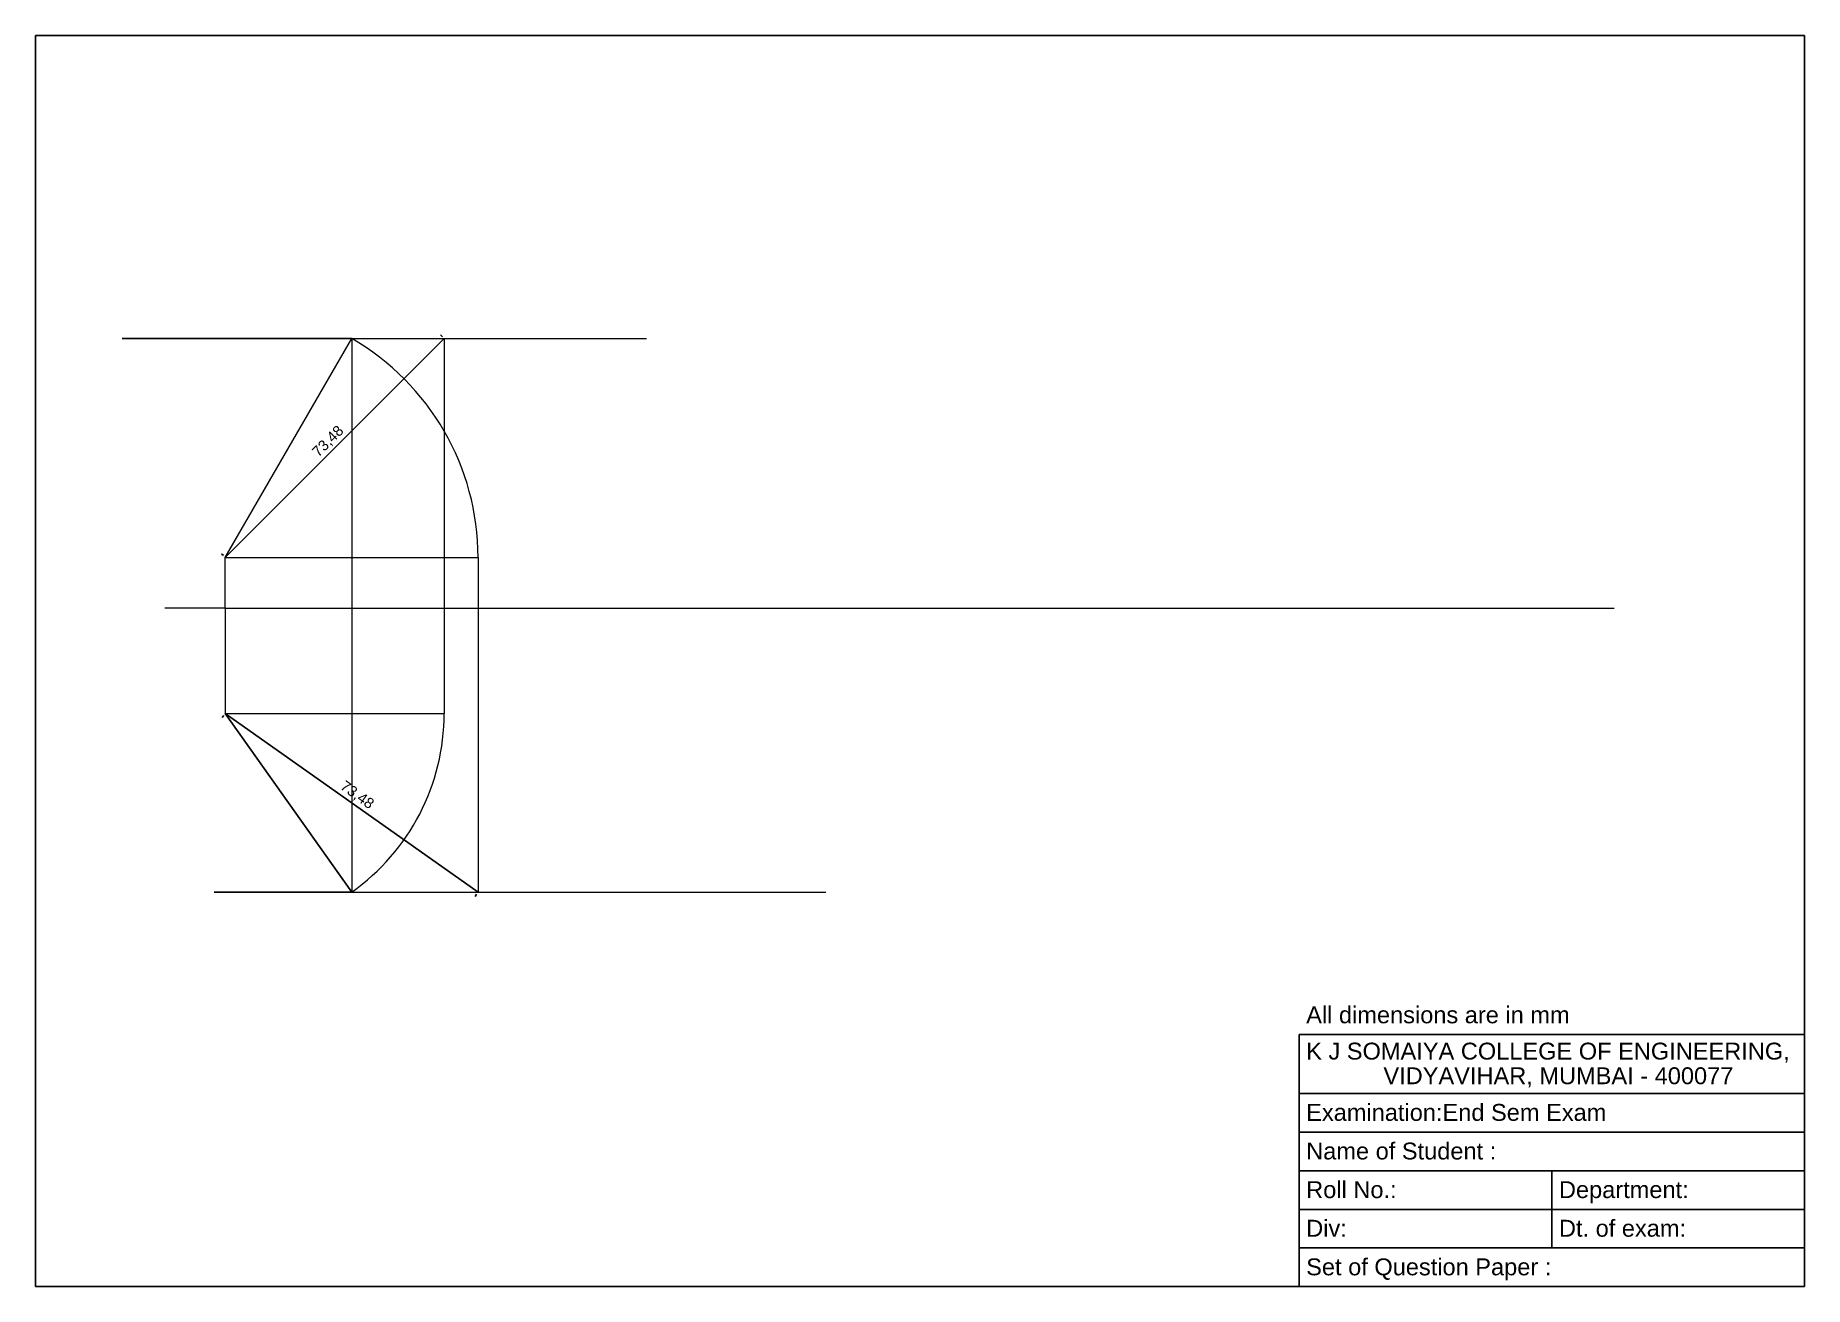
# Model space of a CAD drawing. Header units: millimetres. Extents: x 2670 to 3090, y 1870 to 2167.
import ezdxf

# ---------------------------------------------------------------- set-up
doc = ezdxf.new("R2010")
doc.units = ezdxf.units.MM
doc.styles.get("Standard").update_dxf_attribs({"font": 'arial.ttf'})
doc.dimstyles.new('ISO-25', dxfattribs={"dimtxt": 2.5, "dimasz": 2.5, "dimexe": 1.25, "dimexo": 0.625, "dimtad": 1, "dimtxsty": 'Standard', "dimblk": 'NONE', "dimcen": 2.5, "dimadec": 0, "dimazin": 0, "dimtfac": 1, "dimtmove": 0, "dimatfit": 3, "dimfxl": 1, "dimarcsym": 0})

# ---------------------------------------------------------------- blocks, each defined once
blk = doc.blocks.new('*D28')
at = {"color": 0, "lineweight": -2, "transparency": 16777216}
for p, q in [((2766.79, 2095.66), (2766.35, 2096.1)), ((2715.27, 2043.26), (2767.23, 2095.22)), ((2714.83, 2043.7), (2714.39, 2044.14))]:
    blk.add_line(p, q, dxfattribs=at)
at = {"layer": 'Defpoints', "color": 0, "lineweight": 9, "transparency": 16777216}
for p in [(2767.23, 2095.22), (2767.23, 2095.22), (2715.27, 2043.26)]:
    blk.add_point(p, dxfattribs=at)
at = {"color": 0, "lineweight": 9, "transparency": 16777216, "insert": (2739.75, 2070.74), "char_height": 2.5, "attachment_point": 5, "rotation": 45}
blk.add_mtext('73,48', dxfattribs=at)
blk = doc.blocks.new('_None')
blk = doc.blocks.new('*D29')
at = {"color": 0, "lineweight": -2, "transparency": 16777216}
for p, q in [((2714.91, 2005.75), (2714.55, 2005.24)), ((2715.27, 2006.26), (2775.27, 1963.83)), ((2774.91, 1963.32), (2774.55, 1962.81))]:
    blk.add_line(p, q, dxfattribs=at)
at = {"layer": 'Defpoints', "color": 0, "lineweight": 9, "transparency": 16777216}
for p in [(2715.27, 2006.26), (2775.27, 1963.83), (2775.27, 1963.83)]:
    blk.add_point(p, dxfattribs=at)
at = {"color": 0, "lineweight": 9, "transparency": 16777216, "insert": (2746.5, 1986.78), "char_height": 2.5, "attachment_point": 5, "rotation": 324.7356}
blk.add_mtext('73,48', dxfattribs=at)

msp = doc.modelspace()

# ---------------------------------------------------------------- linework, layer by layer
for p, q in [((2670.181, 2167.189), (3090.181, 2167.189)), ((2670.181, 1870.189), (2670.181, 2167.189)), ((3090.181, 2167.189), (3090.181, 1870.189)), ((2970.181, 1930.013), (3090.181, 1930.013)), ((2970.181, 1870.189), (2970.181, 1930.013)), ((3090.181, 1925.189), (3090.181, 1870.189)), ((2970.181, 1916.023), (3090.181, 1916.023)), ((2970.181, 1906.856), (3090.181, 1906.856)), ((2970.181, 1897.689), (3090.181, 1897.689)), ((3030.181, 1897.689), (3030.181, 1879.356)), ((2970.181, 1888.523), (3090.181, 1888.523)), ((2970.181, 1879.356), (3090.181, 1879.356)), ((3090.181, 1870.189), (2670.181, 1870.189)), ((3090.181, 1870.189), (2970.181, 1870.189))]:
    msp.add_line(p, q)
at = {"lineweight": 9}
for p, q in [((2745.27, 2095.219), (2690.798, 2095.219)), ((2690.798, 2095.219), (2815.227, 2095.219)), ((2715.27, 2043.257), (2745.27, 2095.219)), ((2715.27, 2043.257), (2767.232, 2095.219)), ((2745.27, 2095.219), (2745.27, 1963.831)), ((2767.232, 2095.219), (2767.232, 2006.257)), ((2715.27, 2031.257), (2715.27, 2043.257)), ((2715.27, 2043.257), (2775.27, 2043.257)), ((2775.27, 2043.257), (2775.27, 1963.831)), ((2715.27, 2031.257), (2700.896, 2031.257)), ((2715.27, 2031.257), (3044.997, 2031.257)), ((2715.27, 2031.257), (2715.27, 2006.257)), ((2715.27, 2006.257), (2767.232, 2006.257)), ((2715.27, 2006.257), (2745.27, 1963.831)), ((2745.27, 1963.831), (2715.27, 2006.257)), ((2715.27, 2006.257), (2775.27, 1963.831)), ((2745.27, 1963.831), (2712.584, 1963.831)), ((2712.584, 1963.831), (2857.832, 1963.831))]:
    msp.add_line(p, q, dxfattribs=at)
for centre, radius, start, end in [((2715.27, 2043.257), 60, 0, 60), ((2715.27, 2006.257), 51.962, 305.26441, 0)]:
    msp.add_arc(centre, radius, start, end, dxfattribs=at)

# ---------------------------------------------------------------- texts
for s, height, p in [('All dimensions are in mm', 4.00791, (2971.859, 1932.695)), ('K J SOMAIYA COLLEGE OF ENGINEERING, ', 4.00791, (2971.859, 1924.087)), ('VIDYAVIHAR, MUMBAI - 400077', 4.00791, (2990.195, 1918.235)), ('Examination:End Sem Exam ', 4.00791, (2971.859, 1909.539)), ('Name of Student : ', 4.00791, (2971.859, 1900.372)), ('Roll No.: ', 4.0079, (2971.859, 1891.205)), ('Department: ', 4.00791, (3031.859, 1891.205)), ('Div: ', 4.0079, (2971.859, 1882.039)), ('Dt. of exam:', 4.00791, (3031.859, 1882.039)), ('Set of Question Paper : ', 4.00791, (2971.859, 1872.872))]:
    msp.add_text(s, height=height).set_placement(p)

# ---------------------------------------------------------------- dimensions: what is measured, and where the dimension line sits
for p1, p2, picture, middle in [((2715.2702, 2043.2574), (2767.2317, 2095.2189), '*D28', (2739.7466, 2070.7424)), ((2715.27, 2006.257), (2775.27, 1963.831), '*D29', (2746.498, 1986.781))]:
    dim = msp.add_aligned_dim(p1=p1, p2=p2, distance=0, dimstyle='ISO-25', dxfattribs=at)
    dim.commit()
    dim.dimension.update_dxf_attribs({"geometry": picture, "text_midpoint": middle})

doc.saveas('drawing.dxf')
